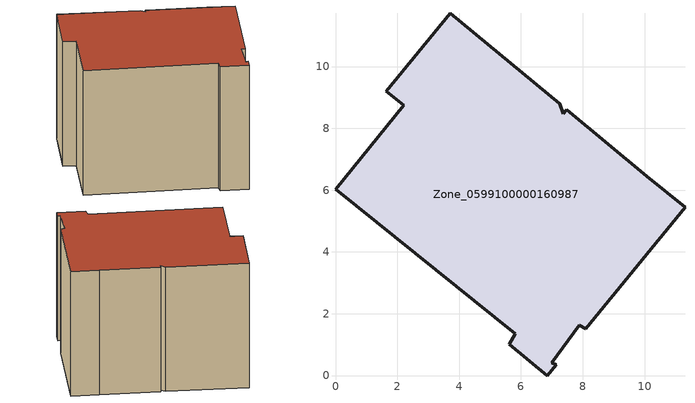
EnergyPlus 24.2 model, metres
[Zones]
Zone_0599100000160987
 floor ground (C_G): 7.88,1.62 7,0.42 7.14,0.35 6.86,0 5.63,1.01 5.81,1.35 0,6.03 2.21,8.74 1.65,9.2 3.72,11.72 7.26,8.79 7.37,8.47 7.48,8.6 10.08,6.45 11.31,5.45 8.1,1.52 z0
 wall outside (C_F): 5.63,1.01 6.86,0 7.14,0.35 7,0.42 7.88,1.62 8.1,1.52 11.31,5.45 10.08,6.45 7.48,8.6 7.37,8.47 7.26,8.79 3.72,11.72 1.65,9.2 2.21,8.74 0,6.03 5.81,1.35 5.63,1.01 z0:7.69
 roof outside (C_R): 7.48,8.6 7.37,8.47 7.26,8.79 3.72,11.72 1.65,9.2 2.21,8.74 0,6.03 5.81,1.35 5.63,1.01 6.86,0 7.14,0.35 7,0.42 7.88,1.62 8.1,1.52 11.31,5.45 10.08,6.45 z7.69
[BUILDING]
Pand.0599100000160987: North Axis=0; Terrain=City; Loads Convergence Tolerance Value=0.04; Temperature Convergence Tolerance Value=0.4; Solar Distribution=FullExterior; Maximum Number of Warmup Days=25; Minimum Number of Warmup Days=1
[Site:Location]
Rotterdam.The.Hague.AP_ZH_NLD Design_Conditions: Latitude=51.96; Longitude=4.45; Time Zone=1; Elevation=-4.5
[SITE:GROUNDTEMPERATURE:BUILDINGSURFACE]
18, 18, 18, 18, 18, 18, 18, 18, 18, 18, 18, 18
[MATERIAL] Thermal Absorptance=0.9; Solar Absorptance=0.7; Visible Absorptance=0.7
Name | Roughness | Thickness | Conductivity | Density | Specific Heat
G.TC.1946-1964 | MediumSmooth | 0.15 | 1 | 540 | 1210
F.TC.1946-1964 | Rough | 0.3 | 0.857143 | 1920 | 840
R.TC.1946-1964 | MediumRough | 0.2 | 0.235294 | 1500 | 1000
[CONSTRUCTION]
C_G: G.TC.1946-1964
C_F: F.TC.1946-1964
C_R: R.TC.1946-1964
[ZONE]
Zone_0599100000160987: Type=1; Multiplier=1; Ceiling Height=Autocalculate; Volume=Autocalculate; Floor Area=autocalculate; Part of Total Floor Area=Yes
[ZONEINFILTRATION:DESIGNFLOWRATE]
Infil_Zone_0599100000160987: Zone or ZoneList or Space or SpaceList=Zone_0599100000160987; Schedule=AlwaysOn; Design Flow Rate Calculation Method=Flow/Area; Flow Rate per Floor Area=0.003; Constant Term Coefficient=1; Temperature Term Coefficient=0; Velocity Term Coefficient=0; Velocity Squared Term Coefficient=0
[HVACTEMPLATE:ZONE:IDEALLOADSAIRSYSTEM]
Zone_0599100000160987: Maximum Heating Supply Air Temperature=50; Minimum Cooling Supply Air Temperature=13; Maximum Heating Supply Air Humidity Ratio=0.0156; Minimum Cooling Supply Air Humidity Ratio=0.0077; Heating Limit=NoLimit; Cooling Limit=NoLimit; Dehumidification Control Type=ConstantSensibleHeatRatio; Cooling Sensible Heat Ratio=0.7; Dehumidification Setpoint=60; Humidification Control Type=None; Humidification Setpoint=30; Outdoor Air Method=None; Outdoor Air Flow Rate per Person=0.00944; Outdoor Air Flow Rate per Zone Floor Area=0; Outdoor Air Flow Rate per Zone=0; Demand Controlled Ventilation Type=None; Outdoor Air Economizer Type=NoEconomizer; Heat Recovery Type=None; Sensible Heat Recovery Effectiveness=0.7; Latent Heat Recovery Effectiveness=0.65
[ZONECONTROL:THERMOSTAT]
ThermostatControl_Zone_0599100000160987: Zone or ZoneList=Zone_0599100000160987; Control Type Schedule=DualSetpointControlType; Control 1=Thermostat_Zone_0599100000160987; Temperature Difference Between Cutout And Setpoint=0
[THERMOSTATSETPOINT:DUALSETPOINT]
Thermostat_Zone_0599100000160987: Heating Setpoint Temperature Schedule=HeatingSetpoint_Zone_0599100000160987; Cooling Setpoint Temperature Schedule=CoolingSetpoint_Zone_0599100000160987
[SCHEDULE:COMPACT]
HeatingSetpoint_Zone_0599100000160987: Through: 12/31, For: AllDays, Until: 24:00, 21
CoolingSetpoint_Zone_0599100000160987: Through: 12/31, For: AllDays, Until: 24:00, 24
DualSetpointControlType: Through: 12/31, For: AllDays, Until: 24:00, 4
AlwaysOn: Through: 12/31, For: AllDays, Until: 24:00, 1
